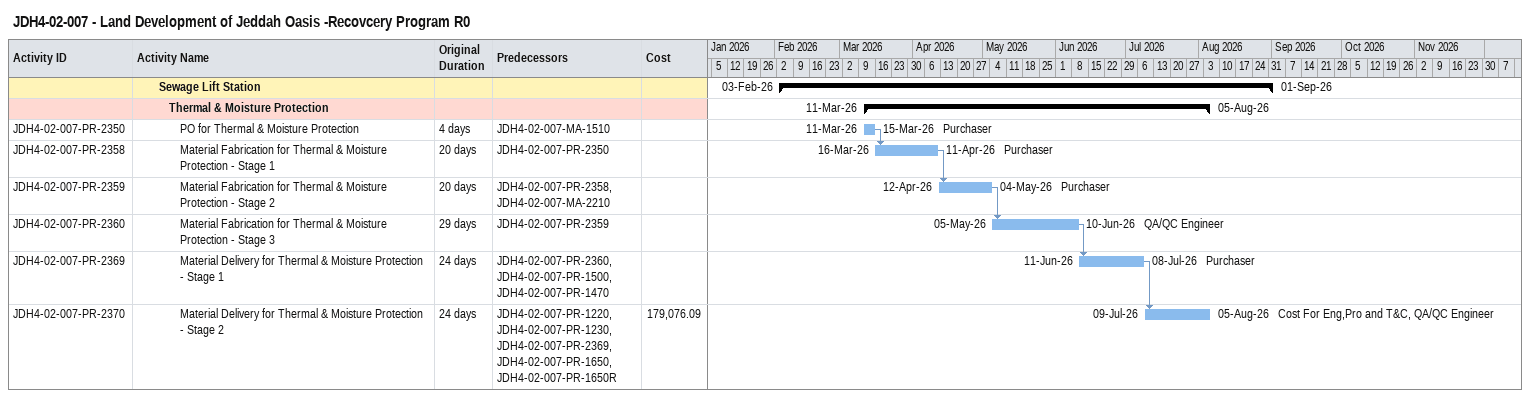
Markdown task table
JDH4-02-007 - Land Development of Jeddah Oasis -Recovcery Program R0

| ID | Level | Task | Original duration | Start | Finish | Predecessors | Resources | Cost |
|---|---|---|---|---|---|---|---|---|
|  | 3 | **Sewage Lift Station** |  | 2026-02-03 | 2026-09-01 |  |  |  |
|  | 4 | **Thermal & Moisture Protection** |  | 2026-03-11 | 2026-08-05 |  |  |  |
| JDH4-02-007-PR-2350 | 5 | PO for Thermal & Moisture Protection | 4d | 2026-03-11 | 2026-03-15 | JDH4-02-007-MA-1510 | Purchaser |  |
| JDH4-02-007-PR-2358 | 5 | Material Fabrication for Thermal & Moisture Protection - Stage 1 | 20d | 2026-03-16 | 2026-04-11 | JDH4-02-007-PR-2350 | Purchaser |  |
| JDH4-02-007-PR-2359 | 5 | Material Fabrication for Thermal & Moisture Protection - Stage 2 | 20d | 2026-04-12 | 2026-05-04 | JDH4-02-007-PR-2358, JDH4-02-007-MA-2210 | Purchaser |  |
| JDH4-02-007-PR-2360 | 5 | Material Fabrication for Thermal & Moisture Protection - Stage 3 | 29d | 2026-05-05 | 2026-06-10 | JDH4-02-007-PR-2359 | QA/QC Engineer |  |
| JDH4-02-007-PR-2369 | 5 | Material Delivery for Thermal & Moisture Protection - Stage 1 | 24d | 2026-06-11 | 2026-07-08 | JDH4-02-007-PR-2360, JDH4-02-007-PR-1500, JDH4-02-007-PR-1470 | Purchaser |  |
| JDH4-02-007-PR-2370 | 5 | Material Delivery for Thermal & Moisture Protection - Stage 2 | 24d | 2026-07-09 | 2026-08-05 | JDH4-02-007-PR-1220, JDH4-02-007-PR-1230, JDH4-02-007-PR-2369, JDH4-02-007-PR-1650, JDH4-02-007-PR-1650R | Cost For Eng,Pro and T&C, QA/QC Engineer | 179076.09 |
